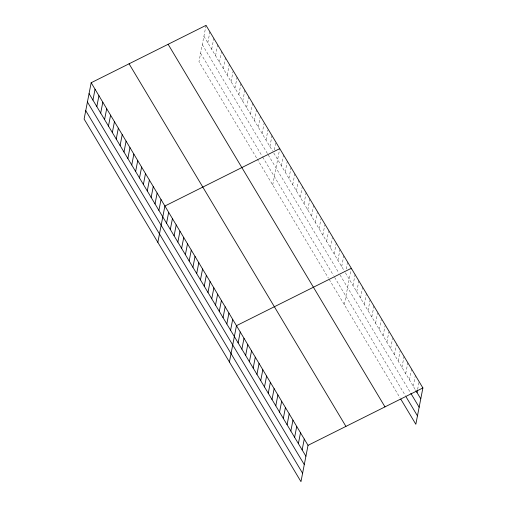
<?xml version="1.0" encoding="UTF-8"?>
<svg xmlns="http://www.w3.org/2000/svg" width="507" height="507" viewBox="0 0 507 507"><rect width="100%" height="100%" fill="white"/><g stroke="black" fill="none" stroke-linecap="round" stroke-linejoin="round"><path stroke-width="0.38" stroke-dasharray="2.54 1.9" d="M206.032 25.35L198.972 61.664L256.796 158.342M207.8 42.715L209.911 31.84M211.679 49.204L213.796 38.329M215.557 55.694L217.674 44.819M219.442 62.184L221.553 51.302M223.321 68.667L225.438 57.792M227.199 75.156L229.316 64.281M231.084 81.646L233.043 71.544M234.963 88.136L237.08 77.26M238.841 94.625L240.958 83.75M242.726 101.115L244.837 90.233M246.605 107.598L248.715 96.723M250.483 114.088L252.6 103.213M254.368 120.577L256.479 109.702M258.247 127.067L260.357 116.192M262.125 133.556L264.09 123.455M266.004 140.046L267.969 129.944M269.889 146.529L271.999 135.654M274.369 149.914L275.884 142.144M272.703 184.947L279.763 148.633M281.417 165.808L283.527 154.933M285.181 172.101L287.298 161.226M288.946 178.401L291.062 167.525M292.716 184.7L294.827 173.825M296.481 191L298.598 180.118M300.245 197.293L302.362 186.418M304.016 203.592L306.127 192.717M307.781 209.892L309.897 199.017M311.545 216.191L313.662 205.31M315.316 222.484L317.274 212.389M319.08 228.784L321.045 218.682M322.845 235.083L324.81 224.981M326.609 241.376L328.574 231.281M330.38 247.676L332.345 237.58M334.145 253.975L336.261 243.1M337.909 260.275L340.026 249.393M341.68 266.568L343.79 255.693M346.199 268.983L347.561 261.992M344.266 304.606L351.326 268.292M352.98 285.46L355.09 274.585M356.744 291.759L358.861 280.884M360.509 298.059L362.625 287.184M364.279 304.358L366.39 293.477M368.044 310.652L370.154 299.776M371.808 316.951L373.925 306.076M375.579 323.251L377.538 313.149M379.344 329.55L381.308 319.448M383.108 335.843L385.073 325.748M386.873 342.143L388.837 332.041M390.644 348.442L392.608 338.34M394.408 354.735L396.373 344.64M398.172 361.035L400.137 350.939M401.943 367.334L404.054 356.459M405.708 373.634L407.824 362.752M409.472 379.927L411.589 369.052M413.243 386.226L415.353 375.351M417.61 389.414L418.972 382.424M203.915 36.225L272.601 151.073M273.767 153.019L344.69 271.606M345.444 272.867L415.499 390.003M202.287 44.622L267.481 153.627M268.254 154.927L338.917 273.077M340.045 274.965L410.48 392.735M200.607 53.273L262.303 156.441M262.696 157.088L333.467 275.428M334.601 277.316L405.41 395.714M257.182 158.995L328.447 278.153M329.201 279.414L400.01 397.811"/><path stroke-width="0.76" d="M91.171 82.736L84.111 119.056L300.968 481.65L308.028 445.336L91.171 82.736L206.032 25.35L422.889 387.944L415.829 424.264L400.764 399.072M92.939 100.101L95.05 89.226M96.818 106.59L98.935 95.715M100.697 113.08L102.813 102.205M104.581 119.57L106.692 108.694M108.46 126.059L110.577 115.184M112.339 132.549L114.455 121.667M116.223 139.032L118.334 128.157M120.102 145.522L122.219 134.647M123.981 152.011L126.097 141.136M127.865 158.501L129.976 147.626M131.744 164.99L133.861 154.115M135.623 171.48L137.739 160.599M139.507 177.963L141.618 167.088M143.386 184.453L145.496 173.578M147.264 190.943L149.381 180.067M151.149 197.432L153.26 186.557M155.028 203.922L157.138 193.047M158.906 210.411L161.023 199.53M157.842 242.34L164.902 206.019L279.763 148.633M166.556 223.194L168.666 212.319M170.32 229.494L172.437 218.618M174.085 235.793L176.202 224.912M177.856 242.086L179.966 231.211M181.62 248.386L183.737 237.51M185.385 254.685L187.501 243.81M189.155 260.985L191.266 250.103M192.92 267.278L195.037 256.403M196.684 273.577L198.801 262.702M200.455 279.877L202.566 269.002M204.22 286.17L206.336 275.295M207.984 292.469L210.101 281.594M211.755 298.769L213.865 287.894M215.519 305.068L217.63 294.187M219.284 311.361L221.401 300.486M223.048 317.661L225.165 306.786M226.819 323.96L228.93 313.085M230.584 330.253L232.7 319.378M229.405 361.992L236.465 325.678L351.326 268.292M238.119 342.852L240.229 331.977M241.883 349.152L244 338.27M245.648 355.445L247.765 344.57M249.419 361.745L251.529 350.869M253.183 368.044L255.3 357.169M256.948 374.343L259.064 363.462M260.718 380.637L262.829 369.761M264.483 386.936L266.593 376.061M268.247 393.236L270.364 382.36M272.012 399.529L274.129 388.654M275.783 405.828L277.893 394.953M279.547 412.128L281.664 401.252M283.312 418.427L285.428 407.546M287.082 424.72L289.193 413.845M290.847 431.02L292.964 420.145M294.611 437.319L296.728 426.444M298.382 443.612L300.493 432.737M302.147 449.912L304.263 439.037M417.008 392.526L417.457 390.194M308.028 445.336L422.889 387.944M415.879 390.637L420.772 398.819M410.854 393.362L419.143 407.216M406.164 396.975L417.457 415.867M168.128 44.286L384.984 406.887M129.076 63.8L345.932 426.393M89.055 93.618L305.911 456.211M87.426 102.008L304.282 464.608M85.746 110.659L302.603 473.253"/></g></svg>
